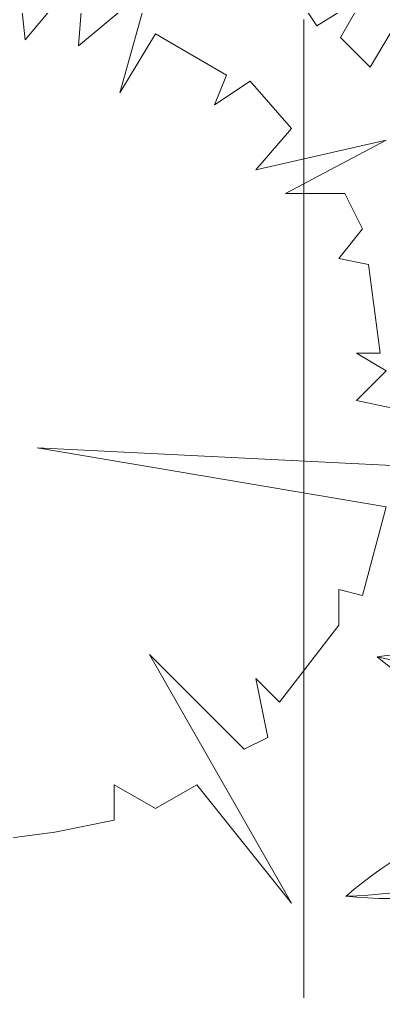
# Model space of a CAD drawing. Header units: millimetres. Extents: x 5357 to 201988, y -16345 to 109895.
# Drawn here: x 59900 to 60223, y 54524 to 55386 of the extents above; entities that cross this region are included whole.
import ezdxf

# ---------------------------------------------------------------- set-up
doc = ezdxf.new("R2010")
doc.units = ezdxf.units.MM
for name, color, linetype, lineweight in [('A-WALL', 113, 'Continuous', 9), ('G-IMPT', 8, 'Continuous', 9), ('L-PLNT', 71, 'Continuous', 9)]:
    doc.layers.add(name, color=color, linetype=linetype, lineweight=lineweight)

# ---------------------------------------------------------------- blocks, each defined once
blk = doc.blocks.new('CAY MAI VAN PHUC - CAY DUC SOC_dwg-V438-TKCS_MB SÂN ĐƯỜNG NỘI BỘ')
at = {"layer": 'G-IMPT', "flags": 128}
blk.add_lwpolyline([(199.1, -191.6), (305.5, -371), (338.7, -337.8), (312.1, -291.3), (365.3, -324.5), (405.2, -264.7)], dxfattribs=at)
blk = doc.blocks.new('CAY MAI VAN PHUC - CAY BONG TRANG-V440-TKCS_MB SÂN ĐƯỜNG NỘI BỘ')
at = {"extrusion": (0, 0, -1), "xscale": 0.7894736842105263, "yscale": 0.7894736842105263, "zscale": -0.7894736842105263, "rotation": 180}
blk.add_blockref('CAY MAI VAN PHUC - CAY DUC SOC_dwg-V438-TKCS_MB SÂN ĐƯỜNG NỘI BỘ', (0, 0), dxfattribs=at)
blk = doc.blocks.new('CAY MAI VAN PHUC - CAY DUC SOC_dwg-V832-TKCS_MB SÂN ĐƯỜNG NỘI BỘ')
at = {"layer": 'G-IMPT', "flags": 128}
blk.add_lwpolyline([(-60.3, 479.5), (-67, 419.7), (-133.5, 499.4), (-126.8, 413), (-206.6, 479.5), (-173.4, 359.9), (-213.3, 426.3), (-293.1, 379.8), (-279.8, 346.6), (-319.7, 373.2), (-366.2, 320), (-326.3, 273.5), (-472.6, 306.7), (-359.6, 246.9), (-426.1, 246.9), (-446, 207.1), (-419.4, 173.8), (-452.7, 167.2), (-466, 67.5), (-439.4, 67.5), (-472.6, 47.6), (-439.4, 14.4), (-878.3, -78.6), (-80.3, -38.8), (-472.6, -105.2), (-446, -204.9), (-419.4, -198.2), (-419.4, -238.1), (-352.9, -324.5), (-326.3, -297.9), (-339.6, -364.4), (-313, -377.6), (-206.6, -271.3), (-366.2, -550.4), (-259.8, -417.5), (-213.3, -444.1), (-166.7, -417.5), (-166.7, -457.4), (-100.2, -470.7), (-19.9, -481.4)], dxfattribs=at)
blk = doc.blocks.new('CAY MAI VAN PHUC - CAY BONG TRANG-V833-TKCS_MB SÂN ĐƯỜNG NỘI BỘ')
at = {"extrusion": (0, 0, -1), "xscale": 0.7894736842105263, "yscale": 0.7894736842105263, "zscale": -0.7894736842105263, "rotation": 180}
blk.add_blockref('CAY MAI VAN PHUC - CAY DUC SOC_dwg-V832-TKCS_MB SÂN ĐƯỜNG NỘI BỘ', (0, 0), dxfattribs=at)
blk = doc.blocks.new('CAY DUA VAN PHAT - CAY DUA VAN PHAT_dwg-V822-TKCS_MB SÂN ĐƯỜNG NỘI BỘ')
at = {"layer": 'G-IMPT'}
for centre, radius, start, end in [((1505.2, 811.2), 822.3, 139.4024, 182.222), ((-165.6, 1381.8), 1047, 324.1916, 358.058), ((110.7, 1269.5), 773.9, 319.7296, 5.697), ((934.5, 1217.2), 484.2, 171.2807, 217.3319), ((2363.9, 1712), 1954, 192.4553, 205.3067), ((-423.2, 568.1), 1137.9, 13.4336, 39.4147)]:
    blk.add_arc(centre, radius, start, end, dxfattribs=at)
blk = doc.blocks.new('CAY DUA VAN PHAT - CAY DUA VAN PHAT-V823-TKCS_MB SÂN ĐƯỜNG NỘI BỘ')
at = {"extrusion": (0, 0, -1), "xscale": 0.5, "yscale": 0.5, "zscale": -0.5, "rotation": 180}
blk.add_blockref('CAY DUA VAN PHAT - CAY DUA VAN PHAT_dwg-V822-TKCS_MB SÂN ĐƯỜNG NỘI BỘ', (151.82, 370.52), dxfattribs=at)

msp = doc.modelspace()

# ---------------------------------------------------------------- linework, layer by layer
at = {"layer": 'A-WALL'}
msp.add_line((60152.49, 53311.94), (60152.49, 55386.31), dxfattribs=at)

# ---------------------------------------------------------------- block references
at = {"layer": 'L-PLNT'}
for name, p, rotation in [('CAY MAI VAN PHUC - CAY BONG TRANG-V440-TKCS_MB SÂN ĐƯỜNG NỘI BỘ', (60452.56, 55636.94), 180), ('CAY MAI VAN PHUC - CAY BONG TRANG-V833-TKCS_MB SÂN ĐƯỜNG NỘI BỘ', (59852.56, 55036.94), 180), ('CAY DUA VAN PHAT - CAY DUA VAN PHAT-V823-TKCS_MB SÂN ĐƯỜNG NỘI BỘ', (60492.56, 54896.94), 270.0000000000003)]:
    msp.add_blockref(name, p, dxfattribs=dict(at, rotation=rotation))

doc.saveas('drawing.dxf')
